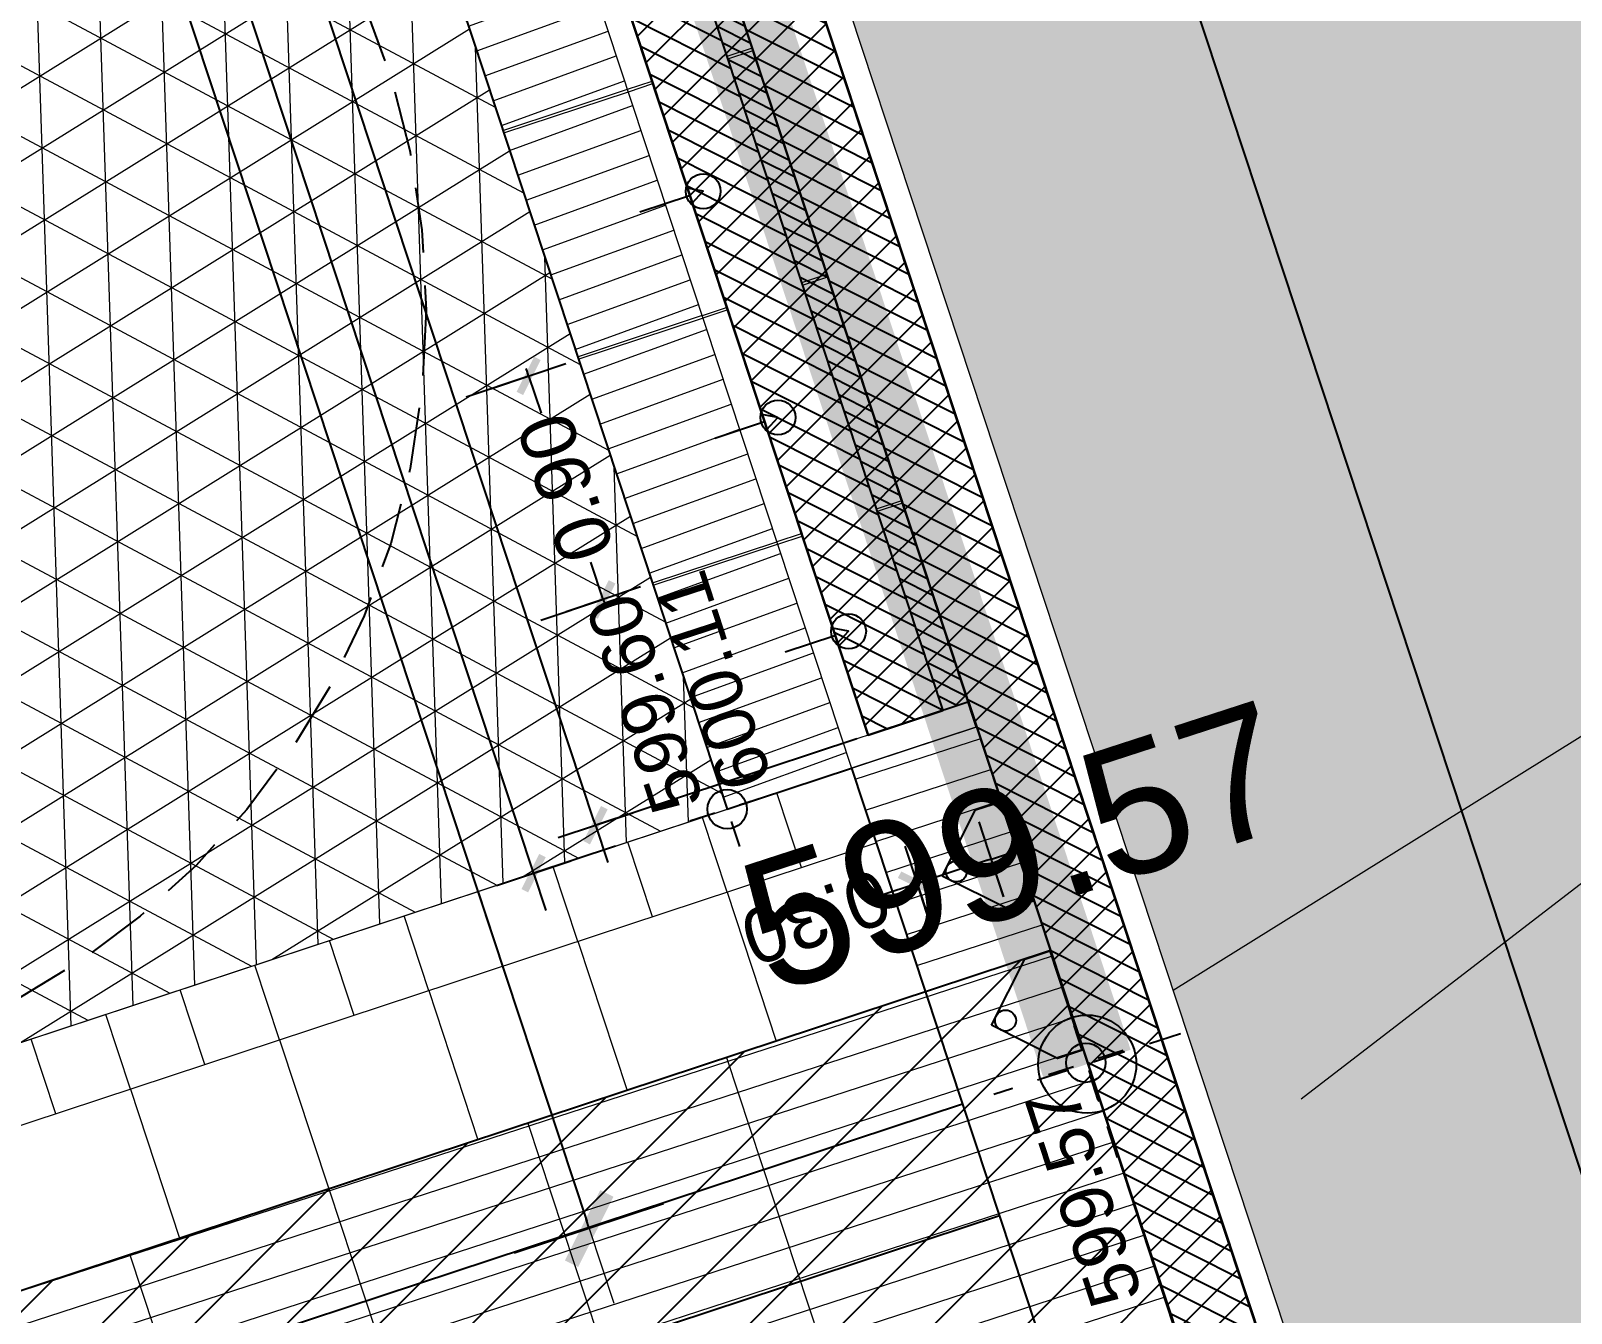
# Model space of a CAD drawing. Header units: metres. Extents: x 678805 to 1359287, y 2747329 to 5497370.
# Drawn here: x 679760.02 to 679765.91, y 2748620.43 to 2748625.32 of the extents above; entities that cross this region are included whole.
import ezdxf
from ezdxf.enums import TextEntityAlignment as Align

# ---------------------------------------------------------------- set-up
doc = ezdxf.new("R2010")
doc.units = ezdxf.units.M
for name, pattern in [('XREF_MON_BUILDINGS$0$DASHEDX2', [1.5, 1, -0.5]), ('XREF_MON_SFT_TREES$0$HIDDEN', [0.375, 0.25, -0.125]), ('XREF_MON_WATERFEATURE$0$DASHEDX2', [1.5, 1, -0.5])]:
    doc.linetypes.add(name, pattern=pattern)
for name, color, linetype in [('00_XREF_MON_HSC_PAVEMENT', 7, 'Continuous'), ('00_XREF_TWQ_BUILDINGS', 7, 'Continuous'), ('00_XREF_TWQ_SFT_TREES', 7, 'Continuous'), ('XREF_MON_BUILDINGS$0$02-L-05 Stair', 6, 'Continuous'), ('XREF_MON_BUILDINGS$0$02-L-05 Stair_Levels', 81, 'Continuous'), ('XREF_MON_BUILDINGS$0$COTAUX', 7, 'Continuous'), ('XREF_MON_GENERAL_LAYOUT$0$02-L-Edge Line', 4, 'Continuous'), ('XREF_MON_GENERAL_LAYOUT$0$02-L-Edge Line Stair +10cm', 6, 'Continuous'), ('XREF_MON_HSC_PAVEMENT$0$02-L-Waterfeatures 01', 151, 'Continuous'), ('XREF_MON_SFT_TREES$0$SL_TREE_CANOPY', 251, 'XREF_MON_SFT_TREES$0$HIDDEN'), ('XREF_MON_WATERFEATURE$0$00_WF_Return', 150, 'Continuous'), ('XREF_MON_WATERFEATURE$0$00_WF_Supply', 170, 'Continuous'), ('XREF_MON_WATERFEATURE$0$02-L-Waterfeatures 02', 152, 'Continuous'), ('XREF_MON_WATERFEATURE$0$COTAUX', 7, 'Continuous')]:
    doc.layers.add(name, color=color, linetype=linetype)
for name, color, linetype, true_color in [('02-L-Waterfeatures 01', 7, 'Continuous', 0x4da6ff), ('XREF_MON_SFT_TREES$0$SL_TREE__DELONIX_REGIA', 7, 'Continuous', 0x8f2400), ('XREF_MON_WATERFEATURE$0$01-TX-Cotes_1-100', 7, 'Continuous', 0x3f5f7f), ('XREF_MON_WATERFEATURE$0$01-TX-Dimensions_1-100', 7, 'Continuous', 0x3f5f7f), ('XREF_MON_WATERFEATURE$0$02-L-Waterfeatures 01', 7, 'Continuous', 0x4da6ff)]:
    doc.layers.add(name, color=color, linetype=linetype, true_color=true_color)
for name, color, linetype, lineweight in [('XREF_MON_BUILDINGS$0$02-L-02 Retaining walls', 4, 'Continuous', 5), ('XREF_MON_BUILDINGS$0$02-L-02 Retaining walls_levels', 21, 'Continuous', 5), ('XREF_MON_GENERAL_LAYOUT$0$02-L-Level Curves 0.25-0.75m', 33, 'Continuous', 5), ('XREF_MON_GENERAL_LAYOUT$0$02-L-Level Curves 1m', 37, 'Continuous', 5), ('XREF_MON_GENERAL_LAYOUT$0$02-L-Material Change', 251, 'Continuous', 5), ('XREF_MON_HSC_PAVEMENT$0$02-L-B-Flat Bar', 251, 'Continuous', 5)]:
    doc.layers.add(name, color=color, linetype=linetype, lineweight=lineweight)
for name, color, linetype, lineweight, true_color in [('XREF_MON_HSC_PAVEMENT$0$02-L-Joints-Paviment_06_Concrete Slab in sittu', 7, 'Continuous', 5, 0x999999), ('XREF_MON_HSC_PAVEMENT$0$02-L-Joints-Paviment_07_Natural Stone', 7, 'Continuous', 5, 0x998833), ('XREF_MON_HSC_PAVEMENT$0$02-L-Joints-Paviment_07_Precast Concrete Blocks 60X40', 7, 'Continuous', 5, 0x999999), ('XREF_MON_HSC_PAVEMENT$0$03-TR-Pavement_06_Concrete Slab in situ', 7, 'Continuous', 9, 0xf7f7f7), ('XREF_MON_HSC_PAVEMENT$0$03-TR-Pavement_07_Precast Concrete Blocks 60X40', 7, 'Continuous', 5, 0x999999), ('XREF_MON_HSC_PAVEMENT$0$03-TR-Pavement_07_Precast irregular Concrete Blocks', 7, 'Continuous', 5, 0xb3b3b3), ('XREF_MON_HSC_PAVEMENT$0$03-TR-Pavement_08_Natural Stone Bleachers', 7, 'Continuous', 5, 0x969696), ('XREF_MON_WATERFEATURE$0$02-L-projecció 2', 7, 'Continuous', 5, 0x636363)]:
    doc.layers.add(name, color=color, linetype=linetype, lineweight=lineweight, true_color=true_color)
doc.layers.get('XREF_MON_SFT_TREES$0$SL_TREE__DELONIX_REGIA').off()
doc.styles.add('XREF_MON_BUILDINGS$0$E200', font='verdana.ttf', dxfattribs={"height": 0.4})
doc.styles.add('XREF_MON_BUILDINGS$0$Standard', font='arial.ttf')
doc.styles.add('XREF_MON_GENERAL_LAYOUT$0$Standard', font='arial.ttf')
doc.styles.add('XREF_MON_WATERFEATURE$0$Standard', font='arial.ttf')
doc.dimstyles.new('XREF_MON_BUILDINGS$0$E200', dxfattribs={"dimscale": 0.03, "dimtxt": 12, "dimasz": 1, "dimexe": 0.1, "dimexo": 1, "dimgap": 4, "dimtad": 1, "dimzin": 0, "dimdsep": 46, "dimtxsty": 'XREF_MON_BUILDINGS$0$E200', "dimblk1": 'XREF_MON_BUILDINGS$0$LINCOT200', "dimblk2": 'XREF_MON_BUILDINGS$0$LINCOT200', "dimsah": 1, "dimcen": 0.1, "dimdle": 0.1, "dimse1": 1, "dimse2": 1, "dimclrt": 256, "dimadec": 0, "dimazin": 0, "dimtfac": 0.015385, "dimtofl": 0, "dimtmove": 0, "dimatfit": 3, "dimldrblk": 'XREF_MON_BUILDINGS$0$LINCOT200', "dimfxl": 1, "dimtolj": 1, "dimtzin": 0, "dimarcsym": 0})
doc.dimstyles.new('XREF_MON_WATERFEATURE$0$E100', dxfattribs={"dimscale": 0.03, "dimtxt": 7, "dimasz": 0.5, "dimexe": 0.1, "dimexo": 15, "dimgap": 4, "dimtad": 1, "dimzin": 0, "dimdsep": 46, "dimtxsty": 'XREF_MON_WATERFEATURE$0$Standard', "dimblk1": 'XREF_MON_WATERFEATURE$0$LINCOT200', "dimblk2": 'XREF_MON_WATERFEATURE$0$LINCOT200', "dimsah": 1, "dimcen": 0.1, "dimdle": 0.1, "dimclrt": 256, "dimadec": 0, "dimazin": 0, "dimtfac": 0.015385, "dimtofl": 0, "dimtmove": 0, "dimatfit": 3, "dimldrblk": 'XREF_MON_WATERFEATURE$0$LINCOT200', "dimfxl": 1, "dimtolj": 1, "dimtzin": 0, "dimarcsym": 0})
pattern_1 = [(153.27658, (679729.77514, 2748619.18283), (-0.03569367, -0.07089677), [])]

# ---------------------------------------------------------------- blocks, each defined once
blk = doc.blocks.new('XREF_MON_BUILDINGS$0$Cotes Altimetriques')
at = {"linetype": 'XREF_MON_BUILDINGS$0$DASHEDX2', "ltscale": 0.5}
for points in [[(0, -1.5), (0, 1.5)], [(1.5, 0), (-1.5, 0)]]:
    blk.add_lwpolyline(points, dxfattribs=at)
blk.add_circle((0, 0), 0.75)
at = {"ltscale": 0.3, "style": 'XREF_MON_BUILDINGS$0$Standard'}
blk.add_attdef('COTES', text='', height=2, dxfattribs=at).set_placement((0, 3.5), align=Align.MIDDLE)
blk = doc.blocks.new('XREF_MON_BUILDINGS$0$LINCOT200')
for p, q in [((0, -10), (0, 10)), ((0, 0), (10, 0))]:
    blk.add_line(p, q)
at = {"const_width": 1.88}
blk.add_lwpolyline([(3.54, -3.54), (-3.54, 3.54)], dxfattribs=at)
at = {"layer": 'XREF_MON_BUILDINGS$0$COTAUX'}
blk.add_line((0, 0), (-1.25, 0), dxfattribs=at)
blk = doc.blocks.new('*D176')
at = {"layer": 'DEFPOINTS', "color": 0, "transparency": 16777216}
for p in [(679756.1335, 2748645.3645), (679764.0575, 2748621.3768), (679762.1554, 2748620.7485)]:
    blk.add_point(p, dxfattribs=at)
at = {"layer": 'XREF_MON_BUILDINGS$0$02-L-02 Retaining walls_levels', "color": 0, "lineweight": -2, "transparency": 16777216}
blk.add_line((679754.2408, 2748644.7077), (679762.146, 2748620.777), dxfattribs=at)
at = {"layer": 'XREF_MON_BUILDINGS$0$02-L-02 Retaining walls_levels', "color": 0, "lineweight": -2, "transparency": 16777216, "xscale": 0.03, "yscale": 0.03, "zscale": 0.03}
for p, rotation in [((679754.2314, 2748644.7362), 108.2803522795512), ((679762.1554, 2748620.7485), 288.2803522795512)]:
    blk.add_blockref('XREF_MON_BUILDINGS$0$LINCOT200', p, dxfattribs=dict(at, rotation=rotation))
at = {"layer": 'XREF_MON_BUILDINGS$0$02-L-02 Retaining walls_levels', "transparency": 16777216, "insert": (679758.5051, 2748632.8453), "char_height": 0.4, "attachment_point": 5, "rotation": 288.28035, "style": 'XREF_MON_BUILDINGS$0$E200'}
blk.add_mtext('\\A1;25.26', dxfattribs=at)
blk = doc.blocks.new('XREF_MON_SFT_TREES$0$Delonix_regia')
at = {"layer": 'XREF_MON_SFT_TREES$0$SL_TREE_CANOPY', "linetype": 'XREF_MON_SFT_TREES$0$HIDDEN'}
blk.add_circle((0, 0), 3, dxfattribs=at)
blk = doc.blocks.new('XREF_MON_SFT_TREES')
at = {"layer": 'XREF_MON_SFT_TREES$0$SL_TREE__DELONIX_REGIA', "rotation": 25.44812939262281}
blk.add_blockref('XREF_MON_SFT_TREES$0$Delonix_regia', (679758.5323, 2748624.2571), dxfattribs=at)
blk = doc.blocks.new('*U504')
at = {"layer": 'XREF_MON_HSC_PAVEMENT$0$02-L-Joints-Paviment_07_Precast Concrete Blocks 60X40'}
blk.add_lwpolyline([(0, -0.6), (0, 0)], dxfattribs=at)
blk = doc.blocks.new('*U505')
at = {"layer": 'XREF_MON_HSC_PAVEMENT$0$02-L-Joints-Paviment_07_Precast Concrete Blocks 60X40', "color": 0, "linetype": 'ByBlock', "lineweight": -2, "transparency": 16777216, "rotation": 198.2799966642766}
for p in [(679763.4397, 2748621.6526), (679762.87, 2748621.4644), (679762.3003, 2748621.2762), (679761.7305, 2748621.088), (679761.1608, 2748620.8998), (679760.5911, 2748620.7116)]:
    blk.add_blockref('*U504', p, dxfattribs=at)
blk = doc.blocks.new('*U506')
at = {"layer": 'XREF_MON_HSC_PAVEMENT$0$02-L-Joints-Paviment_07_Precast Concrete Blocks 60X40'}
blk.add_lwpolyline([(0.3, -0.5995), (0.3, -0.9002)], dxfattribs=at)
blk = doc.blocks.new('*U507')
at = {"layer": 'XREF_MON_HSC_PAVEMENT$0$02-L-Joints-Paviment_07_Precast Concrete Blocks 60X40', "color": 0, "linetype": 'ByBlock', "lineweight": -2, "transparency": 16777216, "rotation": 198.2799966642766}
for p in [(679763.4397, 2748621.6526), (679763.1548, 2748621.5585), (679762.87, 2748621.4644), (679762.5851, 2748621.3703), (679762.3003, 2748621.2762), (679762.0154, 2748621.1821), (679761.7305, 2748621.088), (679761.4457, 2748620.9939), (679761.1608, 2748620.8998), (679760.876, 2748620.8057), (679760.5911, 2748620.7116)]:
    blk.add_blockref('*U506', p, dxfattribs=at)
blk = doc.blocks.new('*U508')
at = {"layer": 'XREF_MON_HSC_PAVEMENT$0$02-L-Joints-Paviment_07_Natural Stone'}
blk.add_lwpolyline([(0.8, 0), (0.8001, 2.6999)], dxfattribs=at)
blk = doc.blocks.new('*U509')
at = {"layer": 'XREF_MON_HSC_PAVEMENT$0$02-L-Joints-Paviment_07_Precast Concrete Blocks 60X40', "color": 0, "linetype": 'ByBlock', "lineweight": -2, "transparency": 16777216, "rotation": 198.2799966642766}
for p in [(679763.4397, 2748621.6526), (679762.6801, 2748621.4017), (679761.9204, 2748621.1508), (679761.1608, 2748620.8998)]:
    blk.add_blockref('*U508', p, dxfattribs=at)
blk = doc.blocks.new('XREF_MON_HSC_PAVEMENT')
at = {"layer": 'XREF_MON_HSC_PAVEMENT$0$02-L-Waterfeatures 01'}
h = blk.add_hatch(dxfattribs=at)
h.set_pattern_fill('ANSI31', color=256, scale=0.03)
h.set_pattern_definition([(45, (0, 0), (-0.067351920908, 0.067351920908), [])])
h.paths.add_polyline_path([(679763.221, 2748622.6336), (679763.6049, 2748622.7605), (679764.7655, 2748619.2471), (679765.0448, 2748619.3394), (679757.2025, 2748643.0848), (679756.8227, 2748642.9593), (679756.5347, 2748642.8641)])
at = {"layer": 'XREF_MON_HSC_PAVEMENT$0$03-TR-Pavement_06_Concrete Slab in situ', "linetype": 'Continuous'}
h = blk.add_hatch(color=256, dxfattribs=at)
h.dxf.hatch_style = 1
h.paths.add_polyline_path([(679795.0862, 2748702.2296), (679748.3233, 2748673.0681), (679753.9158, 2748656.1312), (679763.3839, 2748640.9231), (679762.6205, 2748640.448), (679766.0194, 2748634.9729), (679761.0161, 2748631.8588), (679765.1411, 2748619.3713), (679827.1214, 2748639.8397), (679818.6365, 2748665.4057), (679840.6971, 2748679.1651), (679836.2658, 2748686.2848), (679813.7409, 2748672.2633)])
at = {"layer": 'XREF_MON_HSC_PAVEMENT$0$03-TR-Pavement_07_Precast Concrete Blocks 60X40'}
h = blk.add_hatch(dxfattribs=at)
h.set_pattern_fill('ANSI31', color=256, scale=0.0315, angle=335)
h.set_pattern_definition([(20, (0, 0), (-0.0342062895844, 0.0939810082364), [])])
h.paths.add_polyline_path([(679755.1631, 2748645.1139), (679756.0366, 2748645.6576), (679756.9255, 2748642.9933), (679756.4429, 2748642.8337), (679763.1574, 2748622.5073), (679762.6826, 2748622.3506)])
at = {"layer": 'XREF_MON_HSC_PAVEMENT$0$03-TR-Pavement_07_Precast irregular Concrete Blocks', "linetype": 'Continuous'}
h = blk.add_hatch(dxfattribs=at)
h.set_pattern_fill('NET3', color=256, scale=0.075, angle=91.9)
h.set_pattern_definition([(91.9, (0, 0), (-0.237994082671, -0.007895076854), []), (151.9, (0, 0), (-0.112159704215, -0.21005645997), []), (211.9, (0, 0), (0.125834378456, -0.202161383117), [])])
h.paths.add_polyline_path([(679756.3185, 2748633.486), (679750.4338, 2748629.8233), (679745.3431, 2748626.6548), (679748.4252, 2748617.6432), (679762.6826, 2748622.3504), (679755.1841, 2748645.0511), (679755.1631, 2748645.1139), (679755.6873, 2748645.4401), (679756.0367, 2748645.6576), (679758.2689, 2748647.047), (679752.0883, 2748656.977), (679747.8643, 2748659.0927)])
at = {"layer": 'XREF_MON_HSC_PAVEMENT$0$03-TR-Pavement_08_Natural Stone Bleachers', "ltscale": 0.3}
h = blk.add_hatch(dxfattribs=at)
h.set_pattern_fill('ANSI31', color=256, scale=0.0393, angle=153)
h.set_pattern_definition([(198, (0, 0), (0.0385583680156, -0.118670454462), [])])
h.paths.add_polyline_path([(679699.013, 2748608.9055), (679702.399, 2748598.6491), (679764.7655, 2748619.2471), (679763.6358, 2748622.6653), (679763.1574, 2748622.5073), (679763.4397, 2748621.6526), (679748.6126, 2748616.7573), (679748.7228, 2748616.4236), (679748.4379, 2748616.3296), (679747.2034, 2748620.0817), (679746.7242, 2748619.9235), (679747.008, 2748619.0643), (679732.1804, 2748614.1718), (679732.3135, 2748613.7423), (679732.0272, 2748613.6478), (679730.757, 2748617.4975), (679730.286, 2748617.3379), (679730.5682, 2748616.4833), (679715.7333, 2748611.5856), (679715.8756, 2748611.1569), (679715.5893, 2748611.0624), (679714.3203, 2748614.9084), (679713.8477, 2748614.7524), (679714.128, 2748613.8971)])
at = {"layer": 'XREF_MON_HSC_PAVEMENT$0$02-L-B-Flat Bar'}
blk.add_lwpolyline([(679748.3303, 2748617.6119), (679763.632, 2748622.6641)], dxfattribs=at)
at = {"layer": 'XREF_MON_HSC_PAVEMENT$0$02-L-Joints-Paviment_06_Concrete Slab in sittu'}
blk.add_line((679769.9913, 2748625.1468), (679764.3857, 2748621.6581), dxfattribs=at)
at = {"layer": 'XREF_MON_HSC_PAVEMENT$0$02-L-Waterfeatures 01'}
blk.add_lwpolyline([(679756.8227, 2748642.9593), (679757.2025, 2748643.0848), (679765.0448, 2748619.3394), (679764.7655, 2748619.2471), (679763.6049, 2748622.7605), (679763.221, 2748622.6336), (679756.5347, 2748642.8641), (679756.8227, 2748642.9593)], dxfattribs=at)
at = {"layer": 'XREF_MON_HSC_PAVEMENT$0$02-L-Joints-Paviment_07_Precast Concrete Blocks 60X40'}
for name in ['*U507', '*U505', '*U509']:
    blk.add_blockref(name, (0, 0), dxfattribs=at)
blk = doc.blocks.new('XREF_MON_GENERAL_LAYOUT')
at = {"layer": 'XREF_MON_GENERAL_LAYOUT$0$02-L-Edge Line', "ltscale": 0.3}
blk.add_lwpolyline([(679763.1574, 2748622.5073), (679764.2866, 2748619.089), (679764.7655, 2748619.2471), (679756.0366, 2748645.6576)], dxfattribs=at)
at = {"layer": 'XREF_MON_GENERAL_LAYOUT$0$02-L-Edge Line Stair +10cm'}
for points in [[(679756.3956, 2748645.5276), (679765.0462, 2748619.3399)], [(679755.1631, 2748645.1139), (679762.6826, 2748622.3506)], [(679756.8227, 2748642.9593), (679763.5058, 2748622.7277)], [(679756.5378, 2748642.8652), (679763.221, 2748622.6336)], [(679763.221, 2748622.6336), (679763.5058, 2748622.7277)], [(679762.6826, 2748622.3506), (679763.1574, 2748622.5073)], [(679748.7541, 2748616.3287), (679763.5808, 2748621.2254)], [(679748.8953, 2748615.9014), (679763.722, 2748620.7981)]]:
    blk.add_lwpolyline(points, dxfattribs=at)
at = {"layer": 'XREF_MON_GENERAL_LAYOUT$0$02-L-Level Curves 0.25-0.75m', "ltscale": 0.3}
for points in [[(679815.9488, 2748719.4172), (679748.776, 2748667.661), (679752.2708, 2748657.0624), (679760.8673, 2748643.2506), (679757.5756, 2748640.999), (679763.6322, 2748622.6641), (679762.6826, 2748622.3506), (679760.3983, 2748629.2656), (679747.8533, 2748618.0993)], [(679764.8747, 2748621.2437), (679819.6121, 2748663.4185), (679819.1093, 2748665.2728), (679837.2847, 2748677.0351), (679840.7279, 2748679.688), (679872.4543, 2748661.4895), (679888.4175, 2748665.026), (679889.6801, 2748661.2029), (679919.5771, 2748670.812), (679919.3335, 2748671.5506), (679920.8902, 2748672.0646), (679922.0352, 2748671.1936), (679931.4554, 2748674.3036), (679920.4549, 2748644.471), (679926.0949, 2748646.4903)]]:
    blk.add_lwpolyline(points, dxfattribs=at)
at = {"layer": 'XREF_MON_GENERAL_LAYOUT$0$02-L-Level Curves 1m', "ltscale": 0.3}
blk.add_lwpolyline([(679939.0747, 2748829.1939), (679744.8514, 2748679.546), (679744.5222, 2748671.4882), (679748.7454, 2748667.7386), (679752.2708, 2748657.0624), (679759.2132, 2748645.9018), (679756.5564, 2748644.0844), (679763.6322, 2748622.6641), (679762.6826, 2748622.3506), (679756.7442, 2748640.3277), (679748.4762, 2748632.9684), (679749.8393, 2748630.7784), (679744.803, 2748627.3334)], dxfattribs=at)
at = {"layer": 'XREF_MON_GENERAL_LAYOUT$0$02-L-Material Change', "lineweight": 0, "ltscale": 0.2}
blk.add_lwpolyline([(679756.4829, 2748645.582), (679765.1412, 2748619.3712)], dxfattribs=at)
at = {"layer": 'XREF_MON_GENERAL_LAYOUT$0$02-L-Material Change', "ltscale": 0.3}
for points in [[(679756.4429, 2748642.8338), (679763.1574, 2748622.5073)], [(679763.5058, 2748622.7277), (679763.6008, 2748622.7591)], [(679763.221, 2748622.6336), (679763.126, 2748622.6023)], [(679763.1574, 2748622.5073), (679763.6322, 2748622.6641)], [(679748.3297, 2748617.6117), (679762.6826, 2748622.3504)], [(679748.4238, 2748617.3268), (679763.2515, 2748622.2223)], [(679748.6119, 2748616.7571), (679763.4397, 2748621.6526)]]:
    blk.add_lwpolyline(points, dxfattribs=at)
at = {"style": 'XREF_MON_GENERAL_LAYOUT$0$Standard'}
for tag, rotation, p in [('604,00', 330.26429, (679905.7703, 2748776.5578)), ('603,00', 330.26429, (679901.8609, 2748753.4772)), ('600,00', 133.82598, (679944.5968, 2748745.1526)), ('602,00', 330.26429, (679883.3192, 2748738.7269)), ('601,00', 117.89057, (679920.972, 2748732.8701)), ('601,00', 330.26429, (679864.7775, 2748723.9765)), ('600,00', 40.88332, (679777.4054, 2748705.4436, 1.17)), ('602,00', 330.26429, (679941.2749, 2748705.483)), ('601,00', 40.88332, (679701.7984, 2748703.8886, 1.17)), ('598,00', 62.09101, (679810.2666, 2748702.6187)), ('600,00', 330.26429, (679877.7815, 2748691.1312)), ('600,00', 19.55109, (679920.4438, 2748685.4955)), ('601,00', 330.26429, (679934.8129, 2748683.8036)), ('599,00', 330.26429, (679854.5671, 2748679.0611)), ('600,00', 88.39282, (679743.9135, 2748675.5716)), ('599,00', 20.60862, (679924.2599, 2748675.2164)), ('601,00', 88.39282, (679728.0346, 2748671.3178, -2)), ('602,00', 88.39282, (679711.8258, 2748665.9661, -1)), ('603,00', 88.39282, (679695.6151, 2748660.611)), ('599,00', 40.88332, (679788.8073, 2748655.8292, 1.17)), ('601,00', 40.88332, (679627.6123, 2748644.6026, 1.17)), ('603,00', 41.70581, (679702.4989, 2748628.4844, 1.17)), ('600,00', 40.88332, (679645.925, 2748597.9261, 1.17)), ('599,00', 34.22768, (679673.5744, 2748555.136, 5.34))]:
    blk.add_attdef(tag, text='', height=1, rotation=rotation, dxfattribs=at).set_placement(p, align=Align.MIDDLE)
at = {"ltscale": 0.3, "style": 'XREF_MON_GENERAL_LAYOUT$0$Standard'}
for tag, rotation, p in [('603,50', 330.26429, (679911.5006, 2748760.5702)), ('602,50', 330.26429, (679892.8647, 2748745.8464)), ('600,50', 133.82598, (679933.0483, 2748738.7294)), ('601,50', 330.26429, (679873.5807, 2748731.6715)), ('601,50', 101.28567, (679909.522, 2748726.9453)), ('602,50', 330.26429, (679948.6249, 2748713.8598)), ('600,50', 39.60595, (679743.2426, 2748706.9713)), ('600,50', 330.26429, (679880.266, 2748702.726)), ('600,50', 17.35374, (679917.6151, 2748690.5539)), ('599,50', 330.26429, (679867.1975, 2748684.7162)), ('599,50', 18.89439, (679921.7104, 2748680.5784)), ('599,50', 39.60595, (679778.9915, 2748677.2412)), ('600,50', 88.39282, (679735.9249, 2748673.5861)), ('601,50', 88.39282, (679719.9063, 2748668.581)), ('602,50', 88.39282, (679703.4738, 2748663.4518)), ('598,50', 330.26429, (679861.7651, 2748662.3968)), ('601,50', 39.60595, (679610.5133, 2748662.0612)), ('600,00', 41.70581, (679752.3076, 2748637.6854)), ('601,00', 41.70581, (679736.0441, 2748634.5376)), ('599,00', 35.08346, (679763.0433, 2748634.415, 1.17)), ('602,00', 41.70581, (679720.1743, 2748633.0959, 1.17)), ('600,00', 35.08346, (679747.0628, 2748629.9031, 1.17)), ('601,00', 35.08346, (679731.2456, 2748625.2389, 1.17)), ('600,50', 39.60595, (679636.9197, 2748621.3387)), ('602,00', 35.08346, (679715.3998, 2748620.6394, 1.17)), ('599,50', 28.7604, (679659.4816, 2748574.3233))]:
    blk.add_attdef(tag, text='', height=1, rotation=rotation, dxfattribs=at).set_placement(p, align=Align.MIDDLE)
blk = doc.blocks.new('*U600')
at = {"linetype": 'XREF_MON_WATERFEATURE$0$DASHEDX2', "ltscale": 0.5}
for points in [[(0, -1.5), (0, 1.5)], [(1.5, 0), (-1.5, 0)]]:
    blk.add_lwpolyline(points, dxfattribs=at)
blk.add_circle((0, 0), 0.75)
at = {"ltscale": 0.3, "style": 'XREF_MON_WATERFEATURE$0$Standard'}
blk.add_attdef('COTES', text='', height=2, dxfattribs=at).set_placement((4.812, 1.751), align=Align.MIDDLE)
blk = doc.blocks.new('*U601')
at = {"linetype": 'XREF_MON_WATERFEATURE$0$DASHEDX2', "ltscale": 0.5}
for points in [[(0, -1.5), (0, 1.5)], [(1.5, 0), (-1.5, 0)]]:
    blk.add_lwpolyline(points, dxfattribs=at)
blk.add_circle((0, 0), 0.75)
at = {"ltscale": 0.3, "style": 'XREF_MON_WATERFEATURE$0$Standard'}
blk.add_attdef('COTES', text='', height=2, dxfattribs=at).set_placement((4.822, -0.999), align=Align.MIDDLE)
blk = doc.blocks.new('XREF_MON_WATERFEATURE$0$LINCOT200')
for p, q in [((0, -10), (0, 10)), ((0, 0), (10, 0))]:
    blk.add_line(p, q)
at = {"const_width": 1.88}
blk.add_lwpolyline([(3.54, -3.54), (-3.54, 3.54)], dxfattribs=at)
at = {"layer": 'XREF_MON_WATERFEATURE$0$COTAUX'}
blk.add_line((0, 0), (-1.25, 0), dxfattribs=at)
blk = doc.blocks.new('*D604')
at = {"layer": 'DEFPOINTS', "color": 0, "transparency": 16777216}
for p in [(679760.9286, 2748631.8028), (679766.3392, 2748619.7669), (679765.0446, 2748619.3393)]:
    blk.add_point(p, dxfattribs=at)
at = {"layer": 'XREF_MON_WATERFEATURE$0$01-TX-Dimensions_1-100', "color": 0, "lineweight": -2, "transparency": 16777216}
for p, q in [((679761.3559, 2748631.9439), (679762.2261, 2748632.2313)), ((679762.2279, 2748632.2161), (679764.1356, 2748626.4396)), ((679766.3345, 2748619.7811), (679764.4269, 2748625.5576)), ((679765.4719, 2748619.4805), (679766.3421, 2748619.7678))]:
    blk.add_line(p, q, dxfattribs=at)
at = {"layer": 'XREF_MON_WATERFEATURE$0$01-TX-Dimensions_1-100', "color": 0, "lineweight": -2, "transparency": 16777216, "xscale": 0.015, "yscale": 0.015, "zscale": 0.015}
for p, rotation in [((679762.2232, 2748632.2303), 108.275654428581), ((679766.3392, 2748619.7669), 288.2756544285809)]:
    blk.add_blockref('XREF_MON_WATERFEATURE$0$LINCOT200', p, dxfattribs=dict(at, rotation=rotation))
at = {"layer": 'XREF_MON_WATERFEATURE$0$01-TX-Dimensions_1-100', "transparency": 16777216, "insert": (679764.2812, 2748625.9986), "char_height": 0.21, "attachment_point": 5, "rotation": 108.27565, "style": 'XREF_MON_WATERFEATURE$0$Standard'}
blk.add_mtext('\\A1;13.13', dxfattribs=at)
blk = doc.blocks.new('*D605')
at = {"layer": 'DEFPOINTS', "color": 0, "transparency": 16777216}
for p in [(679755.1631, 2748645.1139), (679754.4237, 2748644.8697), (679762.6826, 2748622.3504)]:
    blk.add_point(p, dxfattribs=at)
at = {"layer": 'XREF_MON_WATERFEATURE$0$01-TX-Dimensions_1-100', "color": 0, "lineweight": -2, "transparency": 16777216}
for p, q in [((679754.7358, 2748644.9728), (679754.4209, 2748644.8687)), ((679754.4284, 2748644.8554), (679758.0359, 2748633.9347)), ((679761.9385, 2748622.1204), (679758.3346, 2748633.0305)), ((679762.2553, 2748622.2093), (679761.9403, 2748622.1052))]:
    blk.add_line(p, q, dxfattribs=at)
at = {"layer": 'XREF_MON_WATERFEATURE$0$01-TX-Dimensions_1-100', "color": 0, "lineweight": -2, "transparency": 16777216, "xscale": 0.015, "yscale": 0.015, "zscale": 0.015}
for p, rotation in [((679754.4237, 2748644.8697), 108.2799949604484), ((679761.9432, 2748622.1062), 288.2799949604484)]:
    blk.add_blockref('XREF_MON_WATERFEATURE$0$LINCOT200', p, dxfattribs=dict(at, rotation=rotation))
at = {"layer": 'XREF_MON_WATERFEATURE$0$01-TX-Dimensions_1-100', "transparency": 16777216, "insert": (679758.1852, 2748633.4826), "char_height": 0.21, "attachment_point": 5, "rotation": 108.27999, "style": 'XREF_MON_WATERFEATURE$0$Standard'}
blk.add_mtext('\\A1;23.97', dxfattribs=at)
blk = doc.blocks.new('*D606')
at = {"layer": 'DEFPOINTS', "color": 0, "transparency": 16777216}
for p in [(679756.9182, 2748642.9905), (679755.4935, 2748642.5196), (679763.6044, 2748622.7603)]:
    blk.add_point(p, dxfattribs=at)
at = {"layer": 'XREF_MON_WATERFEATURE$0$01-TX-Dimensions_1-100', "color": 0, "lineweight": -2, "transparency": 16777216}
for p, q in [((679756.4909, 2748642.8492), (679755.4906, 2748642.5187)), ((679755.4982, 2748642.5054), (679758.688, 2748632.8541)), ((679762.175, 2748622.3037), (679758.9741, 2748631.9884)), ((679763.1771, 2748622.6191), (679762.1768, 2748622.2885))]:
    blk.add_line(p, q, dxfattribs=at)
at = {"layer": 'XREF_MON_WATERFEATURE$0$01-TX-Dimensions_1-100', "color": 0, "lineweight": -2, "transparency": 16777216, "xscale": 0.015, "yscale": 0.015, "zscale": 0.015}
for p, rotation in [((679755.4935, 2748642.5196), 108.2890574026727), ((679762.1797, 2748622.2894), 288.2890574026727)]:
    blk.add_blockref('XREF_MON_WATERFEATURE$0$LINCOT200', p, dxfattribs=dict(at, rotation=rotation))
at = {"layer": 'XREF_MON_WATERFEATURE$0$01-TX-Dimensions_1-100', "transparency": 16777216, "insert": (679758.8311, 2748632.4213), "char_height": 0.21, "attachment_point": 5, "rotation": 108.28906, "style": 'XREF_MON_WATERFEATURE$0$Standard'}
blk.add_mtext('\\A1;21.31', dxfattribs=at)
blk = doc.blocks.new('*D608')
at = {"layer": 'DEFPOINTS', "color": 0, "transparency": 16777216}
for p in [(679763.5984, 2748622.4431), (679763.3148, 2748622.3497), (679763.408, 2748622.0666)]:
    blk.add_point(p, dxfattribs=at)
at = {"layer": 'XREF_MON_WATERFEATURE$0$01-TX-Dimensions_1-100', "color": 0, "lineweight": -2, "transparency": 16777216}
for p, q in [((679763.6774, 2748622.1553), (679763.4222, 2748622.0713)), ((679763.7391, 2748622.0156), (679763.6926, 2748622.1571)), ((679763.408, 2748622.0666), (679763.3937, 2748622.0619)), ((679763.4555, 2748621.9222), (679763.4089, 2748622.0637))]:
    blk.add_line(p, q, dxfattribs=at)
at = {"layer": 'XREF_MON_WATERFEATURE$0$01-TX-Dimensions_1-100', "color": 0, "lineweight": -2, "transparency": 16777216, "xscale": 0.015, "yscale": 0.015, "zscale": 0.015}
for p, rotation in [((679763.6916, 2748622.16), 18.2277938631466), ((679763.408, 2748622.0666), 198.2277938631466)]:
    blk.add_blockref('XREF_MON_WATERFEATURE$0$LINCOT200', p, dxfattribs=dict(at, rotation=rotation))
at = {"layer": 'XREF_MON_WATERFEATURE$0$01-TX-Dimensions_1-100', "transparency": 16777216, "insert": (679763.021, 2748621.9391), "char_height": 0.21, "attachment_point": 5, "rotation": 198.22779, "style": 'XREF_MON_WATERFEATURE$0$Standard'}
blk.add_mtext('\\A1;0.30', dxfattribs=at)
blk = doc.blocks.new('*U598')
at = {"linetype": 'XREF_MON_WATERFEATURE$0$DASHEDX2', "ltscale": 0.5}
for points in [[(0, -1.5), (0, 1.5)], [(1.5, 0), (-1.5, 0)]]:
    blk.add_lwpolyline(points, dxfattribs=at)
blk.add_circle((0, 0), 0.75)
at = {"ltscale": 0.3, "style": 'XREF_MON_WATERFEATURE$0$Standard'}
blk.add_attdef('COTES', text='', height=2, dxfattribs=at).set_placement((-4.862, 1.678), align=Align.MIDDLE)
blk = doc.blocks.new('*D775')
at = {"layer": 'DEFPOINTS', "color": 0, "transparency": 16777216}
for p in [(679762.112, 2748624.0683), (679761.9241, 2748624.0056), (679762.3971, 2748623.2147)]:
    blk.add_point(p, dxfattribs=at)
at = {"layer": 'XREF_MON_WATERFEATURE$0$01-TX-Dimensions_1-100', "color": 0, "lineweight": -2, "transparency": 16777216}
for p, q in [((679761.6852, 2748623.9258), (679761.9213, 2748624.0046)), ((679761.9194, 2748624.0198), (679761.9146, 2748624.034)), ((679761.9703, 2748623.0721), (679762.2064, 2748623.151)), ((679762.214, 2748623.1377), (679762.2187, 2748623.1234))]:
    blk.add_line(p, q, dxfattribs=at)
at = {"layer": 'XREF_MON_WATERFEATURE$0$01-TX-Dimensions_1-100', "color": 0, "lineweight": -2, "transparency": 16777216, "xscale": 0.015, "yscale": 0.015, "zscale": 0.015}
for p, rotation in [((679761.9241, 2748624.0056), 288.4681539208261), ((679762.2092, 2748623.1519), 108.4681539208261)]:
    blk.add_blockref('XREF_MON_WATERFEATURE$0$LINCOT200', p, dxfattribs=dict(at, rotation=rotation))
at = {"layer": 'XREF_MON_WATERFEATURE$0$01-TX-Dimensions_1-100', "transparency": 16777216, "insert": (679762.0667, 2748623.5787), "char_height": 0.21, "attachment_point": 5, "rotation": 108.46815, "style": 'XREF_MON_WATERFEATURE$0$Standard'}
blk.add_mtext('\\A1;0.90', dxfattribs=at)
blk = doc.blocks.new('XREF_MON_WATERFEATURE$0$WF_R_Overflow')
at = {"layer": 'XREF_MON_WATERFEATURE$0$00_WF_Return'}
blk.add_lwpolyline([(0.3, 0), (0.1, -0.2), (0, -0.2), (0, 0.2), (0.1, 0.2)], close=True, dxfattribs=at)
blk.add_circle((0.2434, 0), 0.04, dxfattribs=at)
blk = doc.blocks.new('XREF_MON_WATERFEATURE$0$WF_S_Nozzle')
at = {"layer": 'XREF_MON_WATERFEATURE$0$00_WF_Supply'}
blk.add_lwpolyline([(0, 0), (-0.2, 0)], dxfattribs=at)
blk.add_lwpolyline([(0, 0.03), (0, -0.03), (0.0546, 0)], close=True, dxfattribs=at)
blk.add_circle((0.0546, 0), 0.0666, dxfattribs=at)
blk = doc.blocks.new('XREF_MON_BUILDINGS')
at = {"layer": 'XREF_MON_BUILDINGS$0$02-L-05 Stair'}
h = blk.add_hatch(dxfattribs=at)
h.set_pattern_fill('ANSI31', color=256, scale=2)
h.set_pattern_definition([(45, (0, 0), (-0.176776695297, 0.176776695297), [])])
h.paths.add_polyline_path([(679748.6134, 2748616.7546), (679763.9175, 2748621.8127), (679764.7594, 2748619.2413), (679749.4613, 2748614.1879)])
at = {"layer": 'XREF_MON_BUILDINGS$0$02-L-02 Retaining walls', "ltscale": 0.3, "const_width": 0.35}
blk.add_lwpolyline([(679756.1335, 2748645.3645), (679764.0575, 2748621.3768)], dxfattribs=at)
at = {"layer": 'XREF_MON_BUILDINGS$0$02-L-05 Stair'}
blk.add_lwpolyline([(679748.6134, 2748616.7546), (679763.9175, 2748621.8127), (679764.7594, 2748619.2413), (679749.4613, 2748614.1879)], close=True, dxfattribs=at)
at = {"layer": 'XREF_MON_BUILDINGS$0$02-L-02 Retaining walls_levels', "xscale": 0.2499999999999999, "yscale": 0.2499999999999999, "zscale": 0.2499999999999999, "rotation": 18}
blk.add_blockref('XREF_MON_BUILDINGS$0$Cotes Altimetriques', (679764.0575, 2748621.3768), dxfattribs=at).add_auto_attribs({'COTES': '599.57'})
at = {"layer": 'XREF_MON_BUILDINGS$0$02-L-05 Stair_Levels', "ltscale": 0.3, "xscale": 0.2499999999999999, "yscale": 0.2499999999999999, "zscale": 0.2499999999999999, "rotation": 18}
blk.add_blockref('XREF_MON_BUILDINGS$0$Cotes Altimetriques', (679764.0575, 2748621.3768), dxfattribs=at).add_auto_attribs({'COTES': '599.57'})
at = {"layer": 'XREF_MON_BUILDINGS$0$02-L-02 Retaining walls_levels'}
dim = blk.add_aligned_dim(p1=(679756.1335, 2748645.3645), p2=(679764.0575, 2748621.3768), distance=-2.0032, dimstyle='XREF_MON_BUILDINGS$0$E200', dxfattribs=at)
dim.commit()
dim.dimension.update_dxf_attribs({"geometry": '*D176', "text_midpoint": (679758.5051, 2748632.8453)})
blk = doc.blocks.new('XREF_MON_WATERFEATURE')
at = {"layer": 'XREF_MON_WATERFEATURE$0$02-L-Waterfeatures 01'}
h = blk.add_hatch(dxfattribs=at)
h.set_pattern_fill('ANSI31', color=256, scale=0.025)
h.set_pattern_definition(pattern_1)
h.paths.add_polyline_path([(679756.918, 2748642.9908), (679757.2025, 2748643.0848), (679765.0462, 2748619.3399), (679764.7655, 2748619.2471)])
h = blk.add_hatch(dxfattribs=at)
h.set_pattern_fill('ANSI31', color=256, scale=0.025)
h.set_pattern_definition(pattern_1)
h.paths.add_polyline_path([(679756.5378, 2748642.8652), (679763.221, 2748622.6336), (679763.5058, 2748622.7277), (679756.8227, 2748642.9593)])
at = {"layer": 'XREF_MON_WATERFEATURE$0$02-L-Waterfeatures 02'}
h = blk.add_hatch(dxfattribs=at)
h.set_pattern_fill('ANSI31', color=256, scale=0.015)
h.set_pattern_definition([(153.2765840036, (-2143371.503614, 2532074.830654), (-0.0214162038181, -0.0425380634141), [])])
h.paths.add_polyline_path([(679763.5058, 2748622.7277), (679763.6044, 2748622.7603), (679756.918, 2748642.9908), (679756.8227, 2748642.9593)])
at = {"layer": 'XREF_MON_WATERFEATURE$0$02-L-projecció 2'}
for points in [[(679762.774, 2748625.2559), (679762.6809, 2748625.2251)], [(679762.7772, 2748625.2464), (679762.684, 2748625.2156)], [(679762.3942, 2748625.1304), (679762.301, 2748625.0996)], [(679762.3973, 2748625.1209), (679762.3041, 2748625.0901)], [(679762.301, 2748625.0996), (679761.8244, 2748624.9422)], [(679762.3041, 2748625.0901), (679761.8275, 2748624.9327)], [(679763.0581, 2748624.3913), (679762.9663, 2748624.361)], [(679763.0612, 2748624.3818), (679762.9694, 2748624.3515)], [(679762.5837, 2748624.2346), (679762.1089, 2748624.0778)], [(679762.5868, 2748624.2251), (679762.112, 2748624.0683)], [(679762.6782, 2748624.2659), (679762.5864, 2748624.2355)], [(679762.6813, 2748624.2564), (679762.5895, 2748624.226)], [(679763.3447, 2748623.5277), (679763.2517, 2748623.497)], [(679763.3478, 2748623.5182), (679763.2549, 2748623.4875)], [(679762.9648, 2748623.4022), (679762.8718, 2748623.3715)], [(679762.8703, 2748623.3709), (679762.3955, 2748623.2141)], [(679762.8734, 2748623.3615), (679762.3986, 2748623.2046)], [(679762.9679, 2748623.3927), (679762.875, 2748623.362)]]:
    blk.add_lwpolyline(points, dxfattribs=at)
at = {"layer": 'XREF_MON_WATERFEATURE$0$00_WF_Supply'}
for name, p, rotation in [('XREF_MON_WATERFEATURE$0$WF_S_Nozzle', (679762.5391, 2748624.6938), 18.27138023310092), ('XREF_MON_WATERFEATURE$0$WF_S_Nozzle', (679762.8246, 2748623.8298), 18.27138023310092), ('XREF_MON_WATERFEATURE$0$WF_S_Nozzle', (679763.0943, 2748623.013), 18.27138023310092), ('XREF_MON_WATERFEATURE$0$WF_R_Overflow', (679763.7889, 2748622.1894), 198.2717861488219), ('XREF_MON_WATERFEATURE$0$WF_R_Overflow', (679763.977, 2748621.6196), 198.2717861488219)]:
    blk.add_blockref(name, p, dxfattribs=dict(at, rotation=rotation))
at = {"layer": 'XREF_MON_WATERFEATURE$0$01-TX-Cotes_1-100', "ltscale": 0.3, "xscale": 0.1, "yscale": 0.1, "zscale": 0.1, "rotation": 108}
for name, p, values in [('*U601', (679762.6826, 2748622.3506), {'COTES': '600.11'}), ('*U600', (679762.6826, 2748622.3506), {'COTES': '599.60'}), ('*U598', (679764.0524, 2748621.3822), {'COTES': '599.57'})]:
    blk.add_blockref(name, p, dxfattribs=at).add_auto_attribs(values)
at = {"layer": 'XREF_MON_WATERFEATURE$0$01-TX-Dimensions_1-100'}
for base, p1, p2, angle, picture, middle in [((679754.4237, 2748644.8697), (679762.6826, 2748622.3504), (679755.1631, 2748645.1139), 108.27999, '*D605', (679758.1852, 2748633.4826)), ((679755.4935, 2748642.5196), (679763.6044, 2748622.7603), (679756.9182, 2748642.9905), 108.28906, '*D606', (679758.8311, 2748632.4213))]:
    dim = blk.add_linear_dim(base=base, p1=p1, p2=p2, angle=angle, dimstyle='XREF_MON_WATERFEATURE$0$E100', override={"dimtad": 0}, dxfattribs=at)
    dim.commit()
    dim.dimension.update_dxf_attribs({"geometry": picture, "text_midpoint": middle, "dimtype": 129})
for p1, p2, distance, picture, middle in [((679760.9286, 2748631.8028), (679765.0446, 2748619.3393), 1.3634, '*D604', (679764.2812, 2748625.9986)), ((679762.3971, 2748623.2147), (679762.112, 2748624.0683), 0.1981, '*D775', (679762.0667, 2748623.5787)), ((679763.5984, 2748622.4431), (679763.3148, 2748622.3497), 0.2981, '*D608', (679763.021, 2748621.9391))]:
    dim = blk.add_aligned_dim(p1=p1, p2=p2, distance=distance, dimstyle='XREF_MON_WATERFEATURE$0$E100', override={"dimtad": 0}, dxfattribs=at)
    dim.commit()
    dim.dimension.update_dxf_attribs({"geometry": picture, "text_midpoint": middle})

msp = doc.modelspace()

# ---------------------------------------------------------------- block references
at = {"layer": '00_XREF_MON_HSC_PAVEMENT'}
msp.add_blockref('XREF_MON_HSC_PAVEMENT', (0, 0), dxfattribs=at)

# ---------------------------------------------------------------- next in the draw order: block references
at = {"layer": '00_XREF_TWQ_BUILDINGS'}
msp.add_blockref('XREF_MON_BUILDINGS', (0, 0), dxfattribs=at)

# ---------------------------------------------------------------- next in the draw order: block references
msp.add_blockref('XREF_MON_BUILDINGS', (0, 0))

# ---------------------------------------------------------------- next in the draw order: block references
at = {"layer": '00_XREF_TWQ_SFT_TREES'}
msp.add_blockref('XREF_MON_SFT_TREES', (0, 0), dxfattribs=at)
at = {"layer": '02-L-Waterfeatures 01', "color": 18, "true_color": 0x000000}
for name in ['XREF_MON_WATERFEATURE', 'XREF_MON_GENERAL_LAYOUT']:
    msp.add_blockref(name, (0, 0), dxfattribs=at)

doc.saveas('drawing.dxf')
